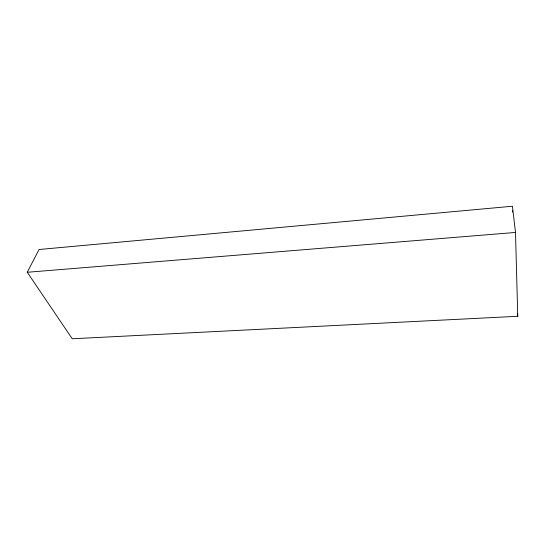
<?xml version="1.0" encoding="UTF-8"?>
<svg xmlns="http://www.w3.org/2000/svg" width="545" height="545" viewBox="0 0 545 545"><rect width="100%" height="100%" fill="white"/><g stroke="black" fill="none" stroke-linecap="round" stroke-linejoin="round"><path stroke-width="0.82" d="M27.25 272.275L39.063 249.501L512.443 206.235L515.502 232.442L517.75 316.284L72.24 338.765L27.25 272.275L515.502 232.442M517.478 313.75L517.75 316.284M512.566 210.465L512.62 212.162"/></g></svg>
